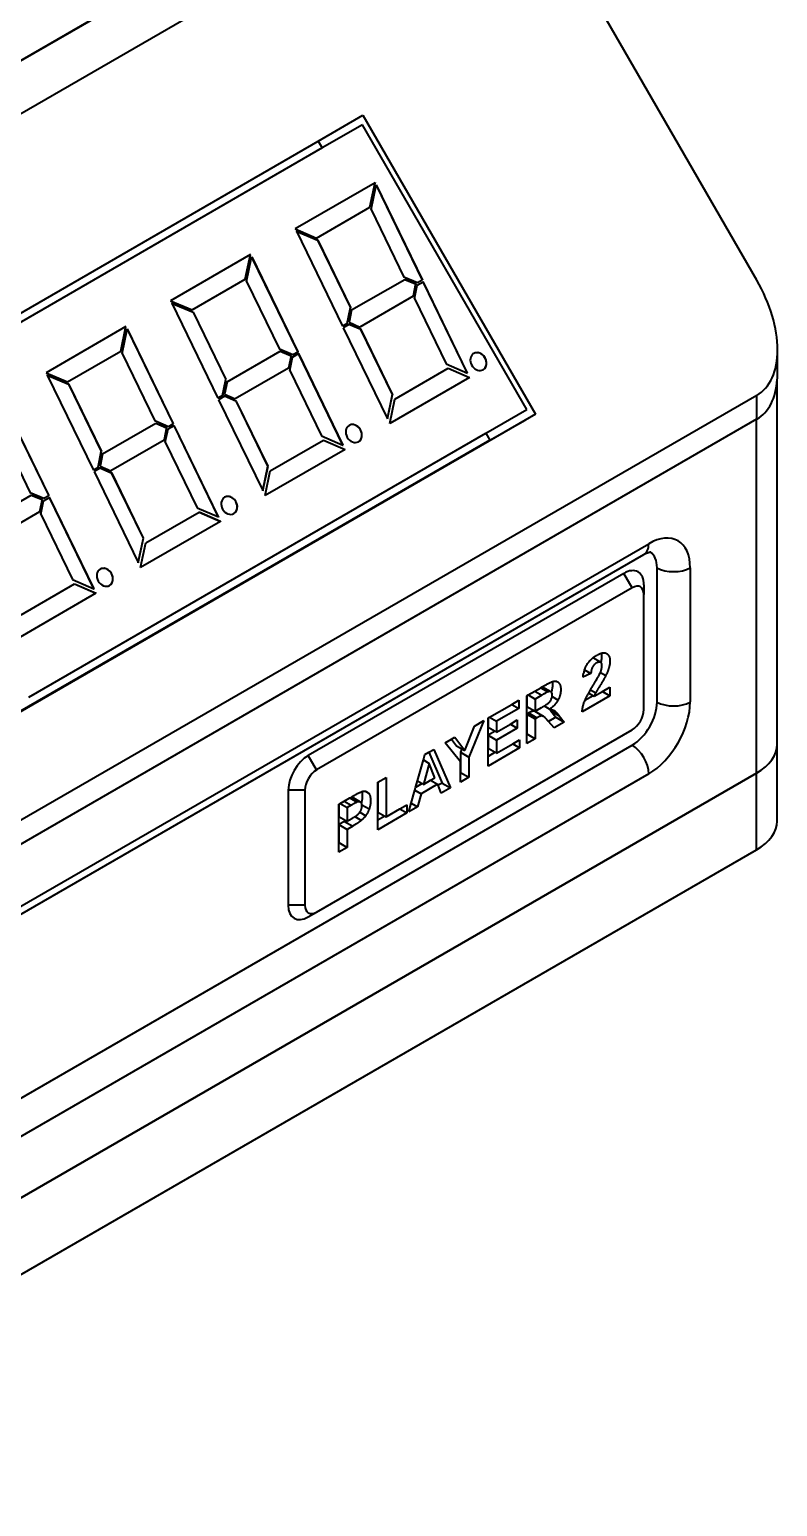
# Model space of a CAD drawing. Header units: millimetres. Extents: x 15 to 415, y 5 to 292.
# Drawn here: x 186 to 249.7, y 103.1 to 228.9 of the extents above; entities that cross this region are included whole.
import ezdxf

# ---------------------------------------------------------------- set-up
doc = ezdxf.new("R2010")
doc.units = ezdxf.units.MM
doc.layers.add('Geometries', color=7, linetype='Continuous')

msp = doc.modelspace()

# ---------------------------------------------------------------- linework, layer by layer
at = {"layer": 'Geometries', "linetype": 'Continuous', "lineweight": 40}
for p, q in [((223.39, 248.33), (94.69, 174.03)), ((223.43, 248.31), (94.73, 174.01)), ((226.09, 245.35), (97.4, 171.05)), ((247.9, 207.57), (226.09, 245.35)), ((210.55, 219.43), (214.34, 221.62)), ((214.34, 221.62), (229.04, 196.16)), ((214.31, 220.81), (210.89, 218.84)), ((228.31, 196.56), (214.31, 220.81)), ((128.49, 172.06), (210.55, 219.43)), ((210.55, 219.43), (210.89, 218.84)), ((210.89, 218.84), (171.89, 196.32)), ((215.38, 215.88), (208.58, 211.94)), ((214.94, 213.79), (215.38, 215.88)), ((214.95, 213.79), (215.39, 215.89)), ((215.05, 213.59), (215.48, 215.67)), ((215.39, 215.89), (215.38, 215.88)), ((215.48, 215.67), (215.48, 215.69)), ((215.48, 215.69), (219.42, 207.59)), ((215.48, 215.67), (219.41, 207.59)), ((210.41, 211.17), (214.94, 213.79)), ((214.94, 213.79), (214.95, 213.79)), ((215.05, 213.59), (217.84, 207.84)), ((208.58, 211.94), (210.41, 211.17)), ((208.67, 211.75), (210.5, 210.99)), ((208.67, 211.75), (208.68, 211.74)), ((208.68, 211.74), (212.6, 203.66)), ((208.68, 211.74), (210.49, 210.98)), ((210.5, 210.99), (210.49, 210.98)), ((210.49, 210.98), (213.28, 205.23)), ((210.5, 210.99), (213.29, 205.24)), ((204.77, 209.76), (197.97, 205.81)), ((204.33, 207.66), (204.77, 209.76)), ((204.34, 207.67), (204.78, 209.77)), ((204.44, 207.47), (204.87, 209.55)), ((204.78, 209.77), (204.77, 209.76)), ((204.87, 209.55), (204.88, 209.57)), ((204.87, 209.55), (208.8, 201.46)), ((204.88, 209.57), (208.81, 201.47)), ((199.8, 205.04), (204.33, 207.66)), ((204.33, 207.66), (204.34, 207.67)), ((213.39, 205.04), (217.92, 207.65)), ((218.99, 207.35), (217.84, 207.84)), ((217.92, 207.65), (217.93, 207.66)), ((217.92, 207.65), (218.84, 207.26)), ((217.93, 207.66), (218.85, 207.26)), ((219.41, 207.59), (218.99, 207.35)), ((219.42, 207.59), (219.41, 207.59)), ((204.44, 207.47), (207.24, 201.71)), ((218.84, 207.26), (218.62, 206.21)), ((218.85, 207.26), (218.63, 206.22)), ((218.73, 206.02), (218.96, 207.16)), ((218.85, 207.26), (218.84, 207.26)), ((218.96, 207.16), (219.47, 207.45)), ((219.47, 207.45), (219.48, 207.46)), ((223.26, 199.67), (219.47, 207.45)), ((223.27, 199.66), (219.48, 207.46)), ((197.97, 205.81), (199.8, 205.04)), ((198.06, 205.63), (199.89, 204.86)), ((198.06, 205.63), (198.07, 205.62)), ((198.07, 205.62), (202, 197.54)), ((198.07, 205.62), (199.88, 204.86)), ((213, 203.89), (213.28, 205.23)), ((213.01, 203.9), (213.29, 205.24)), ((213.39, 205.04), (213.17, 203.99)), ((213.29, 205.24), (213.28, 205.23)), ((218.62, 206.21), (214.09, 203.59)), ((218.63, 206.22), (218.62, 206.21)), ((218.73, 206.02), (221.43, 200.45)), ((199.88, 204.86), (202.67, 199.11)), ((199.89, 204.86), (199.88, 204.86)), ((199.89, 204.86), (202.68, 199.11)), ((213, 203.89), (212.6, 203.66)), ((213.16, 203.81), (212.67, 203.52)), ((213.01, 203.9), (213, 203.89)), ((213.17, 203.82), (213.16, 203.81)), ((214.18, 203.37), (213.16, 203.81)), ((213.17, 203.99), (214.09, 203.59)), ((214.19, 203.38), (213.17, 203.82)), ((194.16, 203.64), (187.37, 199.69)), ((193.73, 201.54), (194.16, 203.64)), ((193.74, 201.54), (194.17, 203.64)), ((193.84, 201.34), (194.27, 203.42)), ((194.17, 203.64), (194.16, 203.64)), ((194.27, 203.42), (194.27, 203.44)), ((194.27, 203.44), (198.2, 195.35)), ((194.27, 203.42), (198.19, 195.34)), ((212.67, 203.52), (216.43, 195.78)), ((214.19, 203.38), (214.18, 203.37)), ((216.86, 197.85), (214.18, 203.37)), ((216.87, 197.86), (214.19, 203.38)), ((189.2, 198.92), (193.73, 201.54)), ((193.73, 201.54), (193.74, 201.54)), ((193.84, 201.34), (196.63, 195.59)), ((202.78, 198.91), (207.31, 201.53)), ((208.38, 201.22), (207.24, 201.71)), ((207.31, 201.53), (207.32, 201.53)), ((207.31, 201.53), (208.23, 201.13)), ((207.32, 201.53), (208.24, 201.14)), ((208.36, 201.03), (208.87, 201.33)), ((208.8, 201.46), (208.38, 201.22)), ((208.81, 201.47), (208.8, 201.46)), ((212.65, 193.54), (208.87, 201.33)), ((208.87, 201.33), (208.88, 201.33)), ((212.67, 193.54), (208.88, 201.33)), ((249.66, 199.63), (249.66, 201.66)), ((208.02, 200.09), (203.48, 197.47)), ((208.23, 201.13), (208.02, 200.09)), ((208.03, 200.09), (208.02, 200.09)), ((208.24, 201.14), (208.03, 200.09)), ((208.12, 199.89), (208.36, 201.03)), ((208.24, 201.14), (208.23, 201.13)), ((217.07, 197.46), (221.6, 200.08)), ((221.43, 200.45), (223.26, 199.67)), ((221.6, 200.08), (221.61, 200.08)), ((221.6, 200.08), (223.43, 199.29)), ((221.61, 200.08), (223.44, 199.3)), ((187.37, 199.69), (189.2, 198.92)), ((187.46, 199.51), (189.28, 198.74)), ((187.46, 199.51), (187.46, 199.49)), ((187.46, 199.49), (191.39, 191.41)), ((187.46, 199.49), (189.27, 198.73)), ((189.28, 198.74), (189.27, 198.73)), ((189.28, 198.74), (192.08, 192.99)), ((202.4, 197.77), (202.67, 199.11)), ((202.41, 197.77), (202.68, 199.11)), ((202.78, 198.91), (202.56, 197.86)), ((202.68, 199.11), (202.67, 199.11)), ((208.12, 199.89), (210.83, 194.33)), ((223.43, 199.29), (216.63, 195.36)), ((223.26, 199.67), (223.27, 199.66)), ((223.44, 199.3), (223.43, 199.29)), ((249.64, 168.05), (249.64, 199.12)), ((247.9, 197.77), (127.69, 128.37)), ((189.27, 198.73), (192.07, 192.98)), ((202.4, 197.77), (202, 197.54)), ((202.56, 197.69), (202.06, 197.4)), ((202.41, 197.77), (202.4, 197.77)), ((202.56, 197.86), (203.48, 197.47)), ((202.57, 197.69), (202.56, 197.69)), ((203.58, 197.25), (202.56, 197.69)), ((203.59, 197.25), (202.57, 197.69)), ((216.43, 195.78), (216.86, 197.85)), ((216.44, 195.77), (216.87, 197.86)), ((216.87, 197.86), (216.86, 197.85)), ((247.9, 195.73), (247.9, 197.77)), ((183.66, 197.32), (187.6, 189.22)), ((183.66, 197.3), (187.59, 189.22)), ((202.06, 197.4), (205.82, 189.66)), ((203.59, 197.25), (203.58, 197.25)), ((206.26, 191.73), (203.58, 197.25)), ((206.27, 191.74), (203.59, 197.25)), ((216.63, 195.36), (217.07, 197.46)), ((224.82, 194.55), (228.31, 196.56)), ((247.88, 195.73), (127.69, 126.33)), ((228.18, 195.66), (143.19, 146.6)), ((183.23, 195.22), (186.02, 189.46)), ((192.17, 192.79), (196.7, 195.4)), ((197.78, 195.1), (196.63, 195.59)), ((196.7, 195.4), (196.71, 195.41)), ((196.7, 195.4), (197.62, 195.01)), ((196.71, 195.41), (197.63, 195.02)), ((197.62, 195.01), (197.41, 193.96)), ((197.63, 195.02), (197.42, 193.97)), ((197.63, 195.02), (197.62, 195.01)), ((197.75, 194.91), (198.26, 195.21)), ((198.19, 195.34), (197.78, 195.1)), ((198.2, 195.35), (198.19, 195.34)), ((198.26, 195.21), (198.27, 195.21)), ((202.04, 187.42), (198.26, 195.21)), ((202.06, 187.41), (198.27, 195.21)), ((216.43, 195.78), (216.44, 195.77)), ((225.16, 193.96), (228.18, 195.66)), ((229.04, 196.16), (228.18, 195.66)), ((247.9, 195.73), (247.88, 195.73)), ((247.88, 165.6), (247.88, 195.73)), ((225.16, 193.96), (143.18, 146.62)), ((185.89, 172.07), (224.82, 194.55)), ((197.41, 193.96), (192.88, 191.35)), ((197.42, 193.97), (197.41, 193.96)), ((197.52, 193.77), (197.75, 194.91)), ((197.52, 193.77), (200.22, 188.2)), ((206.46, 191.34), (210.99, 193.96)), ((210.83, 194.33), (212.65, 193.54)), ((210.99, 193.96), (211, 193.96)), ((210.99, 193.96), (212.83, 193.17)), ((211, 193.96), (212.84, 193.17)), ((224.82, 194.55), (225.16, 193.96)), ((191.79, 191.64), (192.07, 192.98)), ((191.8, 191.65), (192.08, 192.99)), ((192.17, 192.79), (191.96, 191.74)), ((192.08, 192.99), (192.07, 192.98)), ((212.83, 193.17), (206.02, 189.24)), ((212.65, 193.54), (212.67, 193.54)), ((212.84, 193.17), (212.83, 193.17)), ((191.79, 191.64), (191.39, 191.41)), ((191.95, 191.56), (191.46, 191.28)), ((191.46, 191.28), (195.22, 183.53)), ((191.8, 191.65), (191.79, 191.64)), ((191.96, 191.57), (191.95, 191.56)), ((192.97, 191.12), (191.95, 191.56)), ((191.96, 191.74), (192.88, 191.35)), ((192.98, 191.13), (191.96, 191.57)), ((205.82, 189.66), (206.26, 191.73)), ((205.83, 189.64), (206.27, 191.74)), ((206.02, 189.24), (206.46, 191.34)), ((206.27, 191.74), (206.26, 191.73)), ((192.98, 191.13), (192.97, 191.12)), ((195.65, 185.61), (192.97, 191.12)), ((195.66, 185.61), (192.98, 191.13)), ((181.57, 186.67), (186.1, 189.28)), ((187.17, 188.98), (186.02, 189.46)), ((186.1, 189.28), (186.11, 189.29)), ((186.1, 189.28), (187.02, 188.89)), ((186.11, 189.29), (187.03, 188.89)), ((187.02, 188.89), (186.8, 187.84)), ((187.03, 188.89), (186.81, 187.85)), ((186.91, 187.65), (187.14, 188.79)), ((187.03, 188.89), (187.02, 188.89)), ((187.14, 188.79), (187.65, 189.08)), ((187.59, 189.22), (187.17, 188.98)), ((187.6, 189.22), (187.59, 189.22)), ((187.65, 189.08), (187.66, 189.09)), ((191.44, 181.29), (187.65, 189.08)), ((191.45, 181.29), (187.66, 189.09)), ((205.82, 189.66), (205.83, 189.64)), ((186.8, 187.84), (182.27, 185.22)), ((186.81, 187.85), (186.8, 187.84)), ((186.91, 187.65), (189.61, 182.08)), ((195.85, 185.21), (200.39, 187.83)), ((200.22, 188.2), (202.04, 187.42)), ((200.39, 187.83), (200.4, 187.84)), ((200.39, 187.83), (202.22, 187.04)), ((200.4, 187.84), (202.23, 187.05)), ((202.04, 187.42), (202.06, 187.41)), ((202.22, 187.04), (195.42, 183.11)), ((202.23, 187.05), (202.22, 187.04)), ((136.87, 126.34), (238.69, 185.13)), ((195.22, 183.52), (195.66, 185.61)), ((195.22, 183.53), (195.65, 185.61)), ((195.42, 183.11), (195.85, 185.21)), ((195.66, 185.61), (195.65, 185.61)), ((136.45, 125.43), (238.28, 184.21)), ((195.22, 183.53), (195.22, 183.52)), ((236.57, 182.61), (209.7, 167.1)), ((237.28, 181.39), (236.57, 182.61)), ((239.4, 171.66), (239.4, 183.09)), ((242.23, 183.09), (242.23, 171.66)), ((185.25, 179.09), (189.78, 181.71)), ((189.61, 182.08), (191.44, 181.29)), ((189.78, 181.71), (191.61, 180.92)), ((189.78, 181.71), (189.79, 181.71)), ((189.79, 181.71), (191.62, 180.92)), ((191.44, 181.29), (191.45, 181.29)), ((237.28, 181.39), (210.41, 165.87)), ((238.28, 181.63), (238.28, 180.81)), ((191.61, 180.92), (184.81, 176.99)), ((191.62, 180.92), (191.61, 180.92)), ((238.28, 171.01), (238.28, 180.81)), ((234.59, 175.04), (233.94, 175.41)), ((233.77, 174.07), (233.09, 173.76)), ((233.22, 174.39), (233.77, 174.07)), ((234.57, 174.15), (234.58, 174.17)), ((234.58, 174.17), (235.03, 173.9)), ((228.43, 172.26), (228.99, 172.58)), ((228.99, 172.58), (229.49, 172.87)), ((228.99, 172.58), (229.58, 172.23)), ((229.49, 172.87), (229.62, 172.95)), ((229.49, 172.87), (230.1, 172.52)), ((229.62, 172.95), (229.81, 173.06)), ((230.36, 172.53), (229.65, 172.93)), ((233.58, 172.41), (233.96, 172.19)), ((233.74, 172.7), (234.18, 172.44)), ((234.04, 172.14), (234.76, 172.56)), ((234.76, 172.56), (235.39, 172.92)), ((234.76, 172.56), (235.39, 172.19)), ((235.39, 172.92), (235.39, 172.19)), ((225.13, 170.35), (227.04, 171.45)), ((227.64, 171.11), (225.73, 170.01)), ((227.04, 171.45), (227.64, 171.8)), ((227.04, 171.45), (227.64, 171.11)), ((227.64, 171.8), (227.64, 171.11)), ((228.31, 172.19), (228.32, 172.19)), ((228.31, 168.92), (228.31, 172.19)), ((228.32, 172.19), (228.43, 172.26)), ((228.32, 172.19), (228.32, 171.28)), ((228.32, 171.28), (229.03, 170.88)), ((228.43, 172.26), (229.03, 171.91)), ((229.58, 172.23), (229.03, 171.91)), ((229.03, 171.91), (229.03, 170.88)), ((229.03, 170.88), (229.55, 171.18)), ((229.79, 171.32), (230.21, 171.08)), ((230.21, 171.08), (230.27, 171.04)), ((230.46, 172.11), (230.97, 171.82)), ((235.39, 172.19), (233.01, 170.82)), ((233.96, 172.19), (233.26, 171.78)), ((233.96, 172.19), (234.04, 172.14)), ((224.66, 170.08), (223.36, 166.96)), ((223.84, 169.61), (224.66, 170.08)), ((225.02, 170.29), (225.13, 170.35)), ((225.02, 170.29), (225.02, 170.29)), ((225.02, 167.02), (225.02, 170.29)), ((225.02, 170.29), (225.02, 169.51)), ((225.13, 170.35), (225.73, 170.01)), ((225.73, 170.01), (225.73, 169.1)), ((226.91, 169.78), (227.5, 170.13)), ((227.5, 170.13), (227.5, 169.44)), ((228.46, 170.72), (228.32, 170.63)), ((228.32, 170.63), (228.32, 168.93)), ((228.32, 170.63), (229.03, 170.22)), ((228.46, 170.72), (229.17, 170.31)), ((229.73, 170.43), (229.02, 170.84)), ((229.17, 170.31), (229.03, 170.22)), ((229.03, 170.22), (229.03, 168.52)), ((229.74, 170.42), (229.73, 170.43)), ((230.16, 169.99), (230.12, 170.04)), ((230.78, 170.35), (230.16, 169.99)), ((230.64, 169.45), (230.16, 169.99)), ((230.35, 170.9), (231.06, 170.49)), ((230.35, 170.9), (230.78, 170.35)), ((230.59, 170.95), (230.65, 170.92)), ((231.49, 169.94), (230.64, 169.45)), ((230.78, 170.35), (231.49, 169.94)), ((231.06, 170.49), (231.49, 169.94)), ((210.41, 153.77), (237.28, 169.28)), ((221.9, 168.49), (222.19, 168.66)), ((222.19, 168.66), (223.02, 167.52)), ((223.02, 167.52), (223.84, 169.61)), ((225.02, 169.51), (225.62, 169.17)), ((225.62, 169.17), (225.02, 168.82)), ((225.02, 168.82), (225.02, 167.71)), ((225.02, 168.82), (225.73, 168.41)), ((225.62, 169.17), (225.73, 169.1)), ((225.73, 169.1), (226.91, 169.78)), ((227.5, 169.44), (225.73, 168.41)), ((226.91, 169.78), (227.5, 169.44)), ((228.32, 168.93), (228.31, 168.92)), ((228.31, 168.11), (228.31, 168.92)), ((228.32, 168.93), (229.03, 168.52)), ((135.45, 109.2), (237.28, 167.98)), ((219.63, 167.17), (219.96, 167.37)), ((219.96, 167.37), (220.38, 167.61)), ((219.96, 167.37), (221.09, 164.75)), ((220.38, 167.61), (221.8, 164.34)), ((221.35, 168.17), (221.9, 168.49)), ((222.65, 166.56), (221.35, 168.17)), ((221.9, 168.49), (222.32, 167.93)), ((222.32, 167.93), (222.78, 167.66)), ((222.78, 167.66), (222.65, 167.37)), ((222.65, 167.37), (222.65, 165.66)), ((222.65, 167.37), (223.36, 166.96)), ((222.78, 167.66), (223.02, 167.52)), ((227.7, 167.76), (225.02, 166.2)), ((225.02, 167.71), (225.62, 167.37)), ((225.62, 167.37), (225.02, 167.02)), ((225.62, 167.37), (225.73, 167.3)), ((225.73, 168.41), (225.73, 167.3)), ((225.73, 167.3), (227.11, 168.1)), ((227.11, 168.1), (227.7, 168.44)), ((227.11, 168.1), (227.7, 167.76)), ((227.7, 168.44), (227.7, 167.76)), ((229.03, 168.52), (228.31, 168.11)), ((249.64, 161.52), (249.64, 168.05)), ((210.41, 165.87), (209.7, 167.1)), ((219, 164.94), (219.5, 166.72)), ((219.5, 166.72), (219.63, 167.17)), ((219.5, 166.72), (219.99, 166.43)), ((219.99, 166.43), (219.52, 164.64)), ((220.48, 165.2), (219.99, 166.43)), ((222.65, 165.65), (222.65, 166.56)), ((223.36, 166.96), (223.36, 165.25)), ((225.02, 166.2), (225.02, 167.02)), ((247.88, 165.6), (127.68, 96.2)), ((128.43, 96.64), (247.88, 165.6)), ((238.69, 165.53), (136.87, 106.75)), ((215.61, 164.82), (215.62, 164.83)), ((215.61, 161.59), (215.61, 164.82)), ((215.62, 164.83), (216.32, 165.23)), ((215.62, 164.83), (215.62, 162.28)), ((216.32, 165.23), (216.32, 161.87)), ((218.84, 164.38), (219, 164.94)), ((219, 164.94), (219.41, 164.71)), ((219.52, 164.64), (220.11, 164.99)), ((220.11, 164.99), (220.48, 165.2)), ((220.11, 164.99), (220.71, 164.65)), ((222.65, 165.66), (222.65, 165.65)), ((222.65, 165.66), (223.36, 165.25)), ((222.65, 164.84), (222.65, 165.65)), ((223.36, 165.25), (222.65, 164.84)), ((247.88, 159.07), (247.88, 165.6)), ((207.99, 164.14), (207.99, 154.34)), ((209.41, 164.14), (207.99, 164.14)), ((209.41, 164.14), (209.41, 154.34)), ((213.25, 163.49), (213.37, 163.56)), ((213.37, 163.56), (213.44, 163.6)), ((214.14, 163.13), (213.43, 163.54)), ((214.61, 164.04), (214.8, 163.93)), ((218.46, 163.05), (218.77, 164.14)), ((218.77, 164.14), (218.84, 164.38)), ((218.77, 164.14), (219.3, 163.83)), ((219.41, 164.71), (218.84, 164.38)), ((219.3, 163.83), (219.01, 162.73)), ((220.71, 164.65), (219.3, 163.83)), ((219.41, 164.71), (219.52, 164.64)), ((220.75, 164.56), (220.71, 164.65)), ((221.09, 164.75), (220.75, 164.56)), ((221.02, 163.9), (220.75, 164.56)), ((221.8, 164.34), (221.02, 163.9)), ((221.09, 164.75), (221.8, 164.34)), ((212.3, 162.95), (212.41, 163.01)), ((212.3, 162.94), (212.3, 162.95)), ((212.3, 162.95), (212.3, 161.91)), ((212.3, 159.68), (212.3, 162.94)), ((212.41, 163.01), (212.76, 163.21)), ((212.41, 163.01), (213.01, 162.66)), ((212.76, 163.21), (213.25, 163.49)), ((212.76, 163.21), (213.35, 162.86)), ((213.35, 162.86), (213.01, 162.66)), ((213.01, 162.66), (213.01, 161.51)), ((213.25, 163.49), (213.87, 163.13)), ((214.08, 162.26), (214.59, 161.97)), ((214.26, 162.91), (214.89, 162.55)), ((215.62, 162.28), (216.21, 161.94)), ((216.32, 161.87), (217.5, 162.55)), ((217.5, 162.55), (218.1, 162.9)), ((217.5, 162.55), (218.1, 162.21)), ((218.1, 162.9), (218.1, 162.21)), ((218.25, 162.3), (218.46, 163.05)), ((219.01, 162.73), (218.25, 162.3)), ((218.46, 163.05), (219.01, 162.73)), ((212.3, 161.91), (212.9, 161.57)), ((212.77, 161.49), (212.3, 161.22)), ((212.3, 161.22), (212.3, 159.68)), ((212.3, 161.22), (213.01, 160.81)), ((212.77, 161.49), (213.48, 161.08)), ((212.9, 161.57), (213.01, 161.51)), ((213.01, 161.51), (213.4, 161.73)), ((213.48, 161.08), (213.01, 160.81)), ((213.66, 161.89), (214.22, 161.57)), ((218.1, 162.21), (215.61, 160.77)), ((216.21, 161.94), (215.61, 161.59)), ((215.61, 160.77), (215.61, 161.59)), ((216.21, 161.94), (216.32, 161.87)), ((213.01, 160.81), (213.01, 159.27)), ((127.68, 89.67), (247.88, 159.07)), ((212.3, 158.86), (212.3, 159.68)), ((212.3, 159.68), (212.3, 159.68)), ((212.3, 159.68), (213.01, 159.27)), ((213.01, 159.27), (212.3, 158.86)), ((209.41, 154.34), (207.99, 154.34)), ((209.7, 153.36), (210.41, 153.77))]:
    msp.add_line(p, q, dxfattribs=at)
at = {"layer": 'Geometries', "linetype": 'Continuous', "lineweight": 40, "flags": 128}
for points in [[(238.28, 184.21), (238.29, 184.22), (238.3, 184.23), (238.32, 184.24), (238.34, 184.25), (238.35, 184.26), (238.37, 184.27), (238.38, 184.27), (238.4, 184.28), (238.42, 184.29), (238.43, 184.3), (238.45, 184.3), (238.46, 184.31), (238.48, 184.32), (238.49, 184.32), (238.5, 184.33), (238.52, 184.34), (238.53, 184.34), (238.55, 184.35), (238.56, 184.35), (238.57, 184.36), (238.58, 184.36), (238.6, 184.37), (238.61, 184.37), (238.62, 184.38), (238.63, 184.38), (238.65, 184.38), (238.66, 184.39), (238.67, 184.39), (238.68, 184.4), (238.69, 184.4), (238.7, 184.4), (238.71, 184.4), (238.72, 184.41), (238.73, 184.41), (238.74, 184.41), (238.75, 184.41), (238.75, 184.42), (238.76, 184.42), (238.77, 184.42), (238.78, 184.42), (238.79, 184.42), (238.79, 184.42), (238.8, 184.42), (238.81, 184.42), (238.81, 184.43), (238.82, 184.43), (238.82, 184.43), (238.83, 184.43), (238.83, 184.43)], [(238.83, 184.43), (238.83, 184.43), (238.84, 184.43), (238.84, 184.43), (238.85, 184.43), (238.85, 184.43), (238.85, 184.43), (238.86, 184.43), (238.86, 184.43), (238.86, 184.43), (238.86, 184.43), (238.86, 184.43), (238.87, 184.43), (238.87, 184.43), (238.87, 184.43), (238.87, 184.43)], [(233.22, 174.39), (233.23, 174.42), (233.24, 174.45), (233.25, 174.49), (233.27, 174.52), (233.28, 174.56), (233.3, 174.59), (233.31, 174.62), (233.32, 174.65), (233.34, 174.68), (233.36, 174.72), (233.38, 174.75), (233.4, 174.79), (233.42, 174.82), (233.44, 174.85), (233.46, 174.89), (233.48, 174.92), (233.51, 174.95), (233.53, 174.99), (233.56, 175.02), (233.58, 175.06), (233.61, 175.09), (233.64, 175.12), (233.66, 175.15), (233.69, 175.18), (233.72, 175.21), (233.75, 175.24), (233.78, 175.27), (233.81, 175.3), (233.84, 175.33), (233.87, 175.36), (233.9, 175.38), (233.93, 175.41), (233.94, 175.41)], [(234.59, 175.04), (234.58, 175.04), (234.56, 175.05), (234.55, 175.06), (234.53, 175.06), (234.51, 175.06), (234.5, 175.06), (234.48, 175.06), (234.46, 175.06), (234.45, 175.06), (234.43, 175.06), (234.41, 175.05), (234.39, 175.05), (234.37, 175.04), (234.35, 175.03), (234.33, 175.03), (234.31, 175.02), (234.28, 175), (234.26, 174.99), (234.24, 174.98), (234.22, 174.97), (234.2, 174.95), (234.18, 174.94), (234.16, 174.93), (234.14, 174.91), (234.12, 174.9), (234.1, 174.88), (234.08, 174.86), (234.07, 174.85), (234.05, 174.83), (234.03, 174.81), (234.01, 174.79), (233.99, 174.76), (233.98, 174.74), (233.96, 174.72), (233.95, 174.7), (233.94, 174.68), (233.92, 174.66), (233.91, 174.64), (233.9, 174.62), (233.89, 174.6), (233.88, 174.57), (233.87, 174.55), (233.86, 174.52), (233.85, 174.5), (233.84, 174.47), (233.83, 174.44), (233.82, 174.41), (233.81, 174.39), (233.81, 174.36), (233.8, 174.33), (233.79, 174.29), (233.79, 174.26), (233.78, 174.23), (233.78, 174.2), (233.78, 174.17), (233.77, 174.14), (233.77, 174.1), (233.77, 174.07)], [(233.94, 175.41), (233.97, 175.44), (234, 175.47), (234.04, 175.49), (234.07, 175.52), (234.11, 175.54), (234.14, 175.57), (234.18, 175.59), (234.21, 175.61), (234.25, 175.63), (234.29, 175.65), (234.32, 175.67), (234.36, 175.69), (234.39, 175.71), (234.43, 175.73), (234.46, 175.74), (234.49, 175.76), (234.52, 175.77)], [(234.52, 175.77), (234.52, 175.77), (234.55, 175.78), (234.59, 175.79), (234.62, 175.8), (234.65, 175.81), (234.66, 175.81)], [(234.58, 174.17), (234.58, 174.19), (234.6, 174.22), (234.61, 174.26), (234.63, 174.3), (234.64, 174.33), (234.65, 174.37), (234.66, 174.41), (234.67, 174.44), (234.68, 174.47), (234.68, 174.5), (234.69, 174.53), (234.7, 174.56), (234.7, 174.59), (234.7, 174.61), (234.71, 174.64), (234.71, 174.67), (234.71, 174.7), (234.71, 174.72), (234.71, 174.75), (234.71, 174.78), (234.7, 174.8), (234.7, 174.83), (234.7, 174.85), (234.69, 174.88), (234.69, 174.9), (234.68, 174.92), (234.67, 174.94), (234.66, 174.95), (234.66, 174.97), (234.65, 174.98), (234.64, 175), (234.63, 175.01), (234.62, 175.02), (234.61, 175.03)], [(234.61, 175.03), (234.6, 175.03), (234.59, 175.04), (234.59, 175.04)], [(234.66, 175.81), (234.66, 175.79), (234.67, 175.76), (234.67, 175.73), (234.67, 175.7), (234.68, 175.66), (234.68, 175.63), (234.68, 175.6), (234.68, 175.56), (234.68, 175.52), (234.68, 175.48), (234.68, 175.45), (234.67, 175.41), (234.67, 175.37), (234.67, 175.33), (234.66, 175.29), (234.65, 175.24), (234.65, 175.2), (234.64, 175.16), (234.63, 175.11), (234.62, 175.07), (234.61, 175.03), (234.61, 175.03)], [(234.66, 175.81), (234.69, 175.82), (234.72, 175.83), (234.75, 175.83), (234.77, 175.84), (234.8, 175.84), (234.83, 175.84), (234.86, 175.84), (234.88, 175.84), (234.91, 175.84), (234.93, 175.84), (234.96, 175.84), (234.98, 175.83), (235, 175.83), (235.03, 175.82), (235.05, 175.81), (235.07, 175.8), (235.09, 175.79)], [(235.11, 175.78), (235.13, 175.77), (235.15, 175.76), (235.17, 175.74), (235.18, 175.73), (235.2, 175.71), (235.22, 175.69), (235.24, 175.67), (235.26, 175.65), (235.27, 175.63), (235.28, 175.61), (235.3, 175.59), (235.31, 175.57), (235.32, 175.54), (235.33, 175.52), (235.34, 175.49), (235.35, 175.47), (235.36, 175.44), (235.36, 175.41), (235.37, 175.38), (235.37, 175.35), (235.38, 175.32), (235.38, 175.29), (235.38, 175.26), (235.39, 175.22), (235.39, 175.19), (235.39, 175.15), (235.39, 175.11), (235.39, 175.08), (235.38, 175.04), (235.38, 175), (235.38, 174.96), (235.37, 174.92), (235.37, 174.88), (235.36, 174.83), (235.35, 174.79), (235.34, 174.75), (235.33, 174.7), (235.32, 174.66), (235.31, 174.62), (235.3, 174.58), (235.29, 174.54), (235.28, 174.5), (235.26, 174.46), (235.25, 174.41), (235.23, 174.37), (235.22, 174.32), (235.2, 174.28), (235.18, 174.23), (235.16, 174.18), (235.14, 174.14), (235.12, 174.09), (235.1, 174.05), (235.08, 174), (235.05, 173.95), (235.03, 173.9)], [(235.09, 175.79), (235.11, 175.78), (235.11, 175.78)], [(233.09, 173.76), (233.1, 173.8), (233.1, 173.85), (233.11, 173.9), (233.11, 173.94), (233.12, 173.99), (233.13, 174.03), (233.14, 174.08), (233.14, 174.11)], [(235.03, 173.9), (235.02, 173.88), (235.01, 173.86), (235, 173.83), (234.98, 173.81), (234.97, 173.78), (234.95, 173.75), (234.94, 173.72), (234.92, 173.69), (234.9, 173.66), (234.88, 173.63), (234.86, 173.59), (234.84, 173.55), (234.82, 173.52), (234.8, 173.48), (234.78, 173.44), (234.75, 173.4), (234.73, 173.36), (234.7, 173.31), (234.68, 173.27), (234.65, 173.22), (234.63, 173.19), (234.6, 173.15), (234.58, 173.11), (234.56, 173.08), (234.54, 173.04), (234.51, 173), (234.49, 172.97), (234.47, 172.93), (234.45, 172.9), (234.43, 172.86), (234.41, 172.83), (234.39, 172.8), (234.37, 172.77), (234.35, 172.74), (234.34, 172.71), (234.32, 172.69), (234.31, 172.66), (234.3, 172.64), (234.28, 172.62), (234.27, 172.6), (234.26, 172.58), (234.25, 172.56), (234.24, 172.54), (234.23, 172.52), (234.22, 172.5), (234.21, 172.49), (234.2, 172.47), (234.19, 172.45), (234.18, 172.44)], [(234.21, 173.5), (234.23, 173.54), (234.26, 173.58), (234.28, 173.62), (234.31, 173.66), (234.33, 173.7), (234.35, 173.73), (234.37, 173.77), (234.39, 173.81), (234.41, 173.84), (234.43, 173.87), (234.44, 173.9), (234.46, 173.93), (234.47, 173.96), (234.49, 173.99), (234.5, 174.01), (234.51, 174.04), (234.53, 174.06), (234.54, 174.08), (234.54, 174.1), (234.55, 174.11), (234.56, 174.13), (234.57, 174.15)], [(230.1, 172.52), (230.1, 172.52), (230.09, 172.51), (230.08, 172.51), (230.07, 172.51), (230.06, 172.5), (230.05, 172.49), (230.04, 172.49), (230.03, 172.48), (230.02, 172.48), (230, 172.47), (229.99, 172.46), (229.97, 172.45), (229.95, 172.44), (229.94, 172.43), (229.92, 172.42), (229.9, 172.41), (229.88, 172.4), (229.86, 172.39), (229.83, 172.38), (229.81, 172.36), (229.79, 172.35), (229.76, 172.34), (229.74, 172.32), (229.71, 172.31), (229.68, 172.29), (229.65, 172.27), (229.62, 172.25), (229.58, 172.23)], [(229.65, 172.93), (229.64, 172.94), (229.63, 172.94), (229.62, 172.95)], [(229.81, 173.06), (229.86, 173.08), (229.9, 173.1), (229.94, 173.13), (229.98, 173.15), (230.02, 173.17), (230.05, 173.19), (230.09, 173.21), (230.12, 173.23), (230.16, 173.24), (230.19, 173.26), (230.23, 173.28), (230.26, 173.29), (230.29, 173.31), (230.32, 173.32), (230.35, 173.33), (230.38, 173.34), (230.41, 173.36), (230.44, 173.37), (230.46, 173.38), (230.47, 173.38)], [(230.34, 172.54), (230.33, 172.54), (230.32, 172.54), (230.31, 172.55), (230.29, 172.55), (230.27, 172.55), (230.26, 172.55), (230.24, 172.55), (230.22, 172.55), (230.21, 172.55), (230.19, 172.54), (230.17, 172.54), (230.15, 172.53), (230.13, 172.53), (230.1, 172.52)], [(230.36, 172.53), (230.35, 172.53), (230.34, 172.54)], [(230.37, 172.51), (230.36, 172.52), (230.36, 172.53)], [(230.39, 172.5), (230.38, 172.51), (230.37, 172.51)], [(230.47, 173.38), (230.48, 173.37), (230.48, 173.34), (230.49, 173.3), (230.49, 173.27), (230.49, 173.24), (230.49, 173.2), (230.5, 173.16), (230.5, 173.13), (230.5, 173.09), (230.5, 173.05), (230.49, 173.01), (230.49, 172.98), (230.49, 172.94), (230.48, 172.9), (230.48, 172.86), (230.47, 172.82), (230.46, 172.78), (230.45, 172.74), (230.45, 172.7), (230.44, 172.66), (230.43, 172.63), (230.42, 172.59), (230.4, 172.55), (230.39, 172.52), (230.39, 172.5)], [(230.46, 172.11), (230.46, 172.12), (230.46, 172.14), (230.47, 172.16), (230.47, 172.19), (230.47, 172.21), (230.47, 172.23), (230.47, 172.26), (230.47, 172.28), (230.47, 172.3), (230.46, 172.33), (230.46, 172.35), (230.46, 172.37), (230.45, 172.39), (230.44, 172.41), (230.44, 172.43), (230.43, 172.44), (230.42, 172.46), (230.41, 172.47), (230.4, 172.48), (230.39, 172.5), (230.39, 172.5)], [(230.47, 173.38), (230.49, 173.38), (230.51, 173.39), (230.54, 173.4), (230.56, 173.41), (230.58, 173.41), (230.61, 173.42), (230.63, 173.42), (230.65, 173.42), (230.67, 173.43), (230.7, 173.43), (230.73, 173.43), (230.75, 173.43), (230.78, 173.43), (230.8, 173.42), (230.83, 173.42), (230.85, 173.41), (230.87, 173.4), (230.89, 173.39), (230.91, 173.38), (230.93, 173.38)], [(230.93, 173.38), (230.93, 173.37), (230.95, 173.36), (230.97, 173.34), (230.99, 173.33), (231.01, 173.31), (231.03, 173.3), (231.04, 173.28), (231.06, 173.26), (231.07, 173.24), (231.09, 173.21), (231.1, 173.19), (231.12, 173.16), (231.13, 173.14), (231.14, 173.11), (231.15, 173.08), (231.16, 173.05), (231.17, 173.02), (231.18, 172.99), (231.18, 172.96), (231.19, 172.93), (231.19, 172.9), (231.2, 172.86), (231.2, 172.83), (231.2, 172.79), (231.2, 172.76), (231.2, 172.72), (231.2, 172.68), (231.2, 172.64), (231.2, 172.61), (231.2, 172.57), (231.19, 172.53), (231.19, 172.49), (231.18, 172.45), (231.18, 172.41), (231.17, 172.37), (231.16, 172.33), (231.15, 172.29), (231.14, 172.26), (231.13, 172.22), (231.12, 172.18), (231.11, 172.15), (231.1, 172.11), (231.08, 172.07), (231.07, 172.04), (231.06, 172), (231.04, 171.96), (231.02, 171.93), (231.01, 171.89), (230.99, 171.86), (230.97, 171.82)], [(233.26, 171.78), (233.27, 171.81), (233.29, 171.84), (233.31, 171.88), (233.32, 171.92), (233.34, 171.96), (233.36, 172), (233.38, 172.04), (233.4, 172.08), (233.42, 172.13), (233.45, 172.17), (233.47, 172.22), (233.5, 172.27), (233.52, 172.32), (233.55, 172.37), (233.58, 172.41)], [(233.58, 172.41), (233.58, 172.42), (233.61, 172.47), (233.64, 172.52), (233.67, 172.58), (233.7, 172.63), (233.73, 172.69), (233.74, 172.7)], [(233.74, 172.7), (233.77, 172.75), (233.8, 172.81), (233.83, 172.86), (233.87, 172.92), (233.9, 172.98), (233.93, 173.04), (233.97, 173.09), (234.01, 173.15)], [(234.01, 173.15), (234.04, 173.21), (234.07, 173.26), (234.1, 173.31), (234.13, 173.36), (234.16, 173.4), (234.18, 173.45), (234.21, 173.49), (234.21, 173.5)], [(234.18, 172.44), (234.16, 172.4), (234.14, 172.37), (234.13, 172.33), (234.11, 172.3), (234.1, 172.27), (234.08, 172.23), (234.07, 172.2), (234.05, 172.17), (234.04, 172.14)], [(229.55, 171.18), (229.59, 171.2), (229.62, 171.22), (229.65, 171.24), (229.68, 171.25), (229.71, 171.27), (229.74, 171.29), (229.77, 171.31), (229.79, 171.32)], [(229.79, 171.32), (229.79, 171.32), (229.82, 171.34), (229.84, 171.35), (229.87, 171.37), (229.89, 171.38), (229.92, 171.4), (229.94, 171.41), (229.96, 171.43), (229.99, 171.44), (230.01, 171.46), (230.03, 171.47), (230.05, 171.48), (230.06, 171.5), (230.08, 171.51), (230.1, 171.52), (230.11, 171.53), (230.13, 171.54), (230.14, 171.55), (230.16, 171.56), (230.17, 171.57), (230.18, 171.58), (230.19, 171.59), (230.19, 171.6), (230.2, 171.61), (230.21, 171.61), (230.22, 171.62), (230.23, 171.63), (230.25, 171.65), (230.26, 171.67), (230.28, 171.7), (230.3, 171.72), (230.32, 171.74), (230.33, 171.77), (230.35, 171.79), (230.36, 171.81), (230.37, 171.84), (230.38, 171.86), (230.4, 171.89)], [(230.21, 171.08), (230.22, 171.06), (230.24, 171.04), (230.26, 171.02), (230.28, 170.99), (230.29, 170.97), (230.31, 170.95), (230.33, 170.92), (230.35, 170.9)], [(230.97, 171.82), (230.95, 171.79), (230.93, 171.75), (230.91, 171.72), (230.89, 171.69), (230.87, 171.65), (230.85, 171.62), (230.82, 171.59), (230.8, 171.56), (230.77, 171.52), (230.75, 171.49), (230.72, 171.46), (230.69, 171.43), (230.66, 171.39), (230.64, 171.36), (230.61, 171.33), (230.57, 171.3), (230.54, 171.27), (230.51, 171.24), (230.48, 171.21), (230.44, 171.18), (230.41, 171.15), (230.38, 171.12), (230.34, 171.09), (230.31, 171.07), (230.27, 171.04)], [(233.01, 170.82), (233.02, 170.87), (233.02, 170.91), (233.03, 170.96), (233.04, 171), (233.04, 171.05), (233.05, 171.1), (233.06, 171.14), (233.07, 171.19), (233.08, 171.23), (233.09, 171.28), (233.1, 171.32), (233.12, 171.37), (233.13, 171.42), (233.15, 171.47), (233.17, 171.53), (233.18, 171.58), (233.2, 171.63), (233.22, 171.68), (233.24, 171.74)], [(233.24, 171.74), (233.26, 171.77), (233.26, 171.78)], [(229.02, 170.84), (229.02, 170.84), (229, 170.85), (228.98, 170.86), (228.96, 170.87), (228.94, 170.87), (228.93, 170.88), (228.91, 170.88), (228.89, 170.88), (228.88, 170.88), (228.86, 170.88), (228.84, 170.88), (228.83, 170.88), (228.82, 170.88), (228.81, 170.87), (228.79, 170.87), (228.78, 170.87), (228.76, 170.86), (228.75, 170.86), (228.73, 170.85), (228.71, 170.84), (228.69, 170.83), (228.67, 170.83), (228.65, 170.82), (228.63, 170.81), (228.61, 170.8), (228.59, 170.78), (228.57, 170.77), (228.54, 170.76), (228.52, 170.75), (228.49, 170.73), (228.46, 170.72)], [(229.72, 170.44), (229.71, 170.44), (229.69, 170.45), (229.67, 170.46), (229.65, 170.46), (229.63, 170.47), (229.61, 170.47), (229.6, 170.47), (229.58, 170.47), (229.57, 170.47), (229.55, 170.47), (229.54, 170.47), (229.53, 170.47), (229.51, 170.47), (229.5, 170.46), (229.49, 170.46), (229.47, 170.45), (229.45, 170.45), (229.44, 170.44), (229.42, 170.43), (229.4, 170.43), (229.38, 170.42), (229.36, 170.41), (229.34, 170.4), (229.32, 170.39), (229.3, 170.38), (229.27, 170.36), (229.25, 170.35), (229.22, 170.34), (229.2, 170.32), (229.17, 170.31)], [(229.73, 170.43), (229.73, 170.43), (229.72, 170.44)], [(230.12, 170.04), (230.1, 170.06), (230.08, 170.08), (230.06, 170.1), (230.05, 170.12), (230.03, 170.14), (230.01, 170.16), (230, 170.18), (229.98, 170.2), (229.97, 170.21), (229.95, 170.23), (229.94, 170.25), (229.92, 170.26), (229.91, 170.28), (229.89, 170.29), (229.88, 170.3), (229.87, 170.32), (229.86, 170.33), (229.84, 170.34), (229.83, 170.35), (229.82, 170.36), (229.81, 170.37), (229.8, 170.38), (229.79, 170.39), (229.78, 170.4), (229.77, 170.4), (229.76, 170.41), (229.75, 170.42), (229.74, 170.42)], [(230.27, 171.04), (230.31, 171.04), (230.34, 171.03), (230.38, 171.02), (230.41, 171.02), (230.44, 171.01), (230.47, 171), (230.5, 170.99), (230.53, 170.98), (230.56, 170.97), (230.58, 170.96), (230.59, 170.95)], [(230.59, 170.95), (230.61, 170.95), (230.62, 170.94)], [(230.62, 170.94), (230.63, 170.93), (230.65, 170.92)], [(230.65, 170.92), (230.67, 170.91), (230.68, 170.9), (230.7, 170.89), (230.71, 170.87), (230.73, 170.86), (230.74, 170.85), (230.76, 170.83), (230.77, 170.82), (230.79, 170.8), (230.8, 170.79), (230.82, 170.77), (230.84, 170.75), (230.85, 170.73), (230.87, 170.72), (230.89, 170.7), (230.91, 170.67), (230.93, 170.65), (230.94, 170.63), (230.96, 170.61), (230.98, 170.59), (231, 170.56), (231.02, 170.54), (231.04, 170.51), (231.06, 170.49)], [(213.43, 163.54), (213.42, 163.54), (213.4, 163.55), (213.39, 163.56), (213.37, 163.56), (213.37, 163.56)], [(213.44, 163.6), (213.49, 163.63), (213.53, 163.66), (213.57, 163.68), (213.62, 163.7), (213.66, 163.73), (213.7, 163.75), (213.73, 163.77), (213.77, 163.79), (213.81, 163.81), (213.84, 163.83), (213.87, 163.85), (213.91, 163.86), (213.94, 163.88), (213.97, 163.89), (214, 163.91), (214.03, 163.92), (214.06, 163.94), (214.08, 163.95), (214.11, 163.96), (214.13, 163.97), (214.15, 163.98), (214.18, 163.99), (214.2, 164), (214.22, 164.01), (214.23, 164.01), (214.25, 164.02), (214.26, 164.02)], [(214.26, 164.02), (214.26, 164), (214.27, 163.97), (214.28, 163.94), (214.28, 163.91), (214.29, 163.88), (214.29, 163.84), (214.29, 163.81), (214.29, 163.77), (214.3, 163.74), (214.3, 163.7), (214.3, 163.67), (214.3, 163.63), (214.3, 163.59), (214.29, 163.55), (214.29, 163.51), (214.29, 163.47), (214.29, 163.43), (214.28, 163.4), (214.28, 163.36), (214.27, 163.33), (214.27, 163.29), (214.26, 163.26), (214.25, 163.22), (214.24, 163.18), (214.24, 163.14), (214.23, 163.1), (214.22, 163.07), (214.21, 163.06)], [(214.26, 164.02), (214.26, 164.02), (214.28, 164.03), (214.29, 164.03)], [(214.29, 164.03), (214.32, 164.04), (214.34, 164.05), (214.37, 164.05), (214.4, 164.05), (214.42, 164.06), (214.45, 164.06), (214.47, 164.06), (214.5, 164.06), (214.52, 164.06), (214.55, 164.05), (214.58, 164.05), (214.6, 164.04), (214.61, 164.04)], [(214.61, 164.04), (214.62, 164.03), (214.65, 164.02), (214.67, 164.01), (214.69, 164), (214.71, 164)], [(214.71, 164), (214.72, 163.99), (214.74, 163.98), (214.76, 163.96), (214.78, 163.94), (214.8, 163.93)], [(214.8, 163.93), (214.82, 163.91), (214.83, 163.89), (214.85, 163.87), (214.87, 163.85), (214.88, 163.83), (214.89, 163.8), (214.91, 163.78), (214.92, 163.76), (214.93, 163.73), (214.94, 163.71), (214.95, 163.68), (214.96, 163.65), (214.96, 163.62), (214.97, 163.6), (214.98, 163.56), (214.98, 163.53), (214.99, 163.5), (214.99, 163.47), (215, 163.43), (215, 163.4), (215, 163.37), (215, 163.33), (215, 163.29), (215, 163.26), (215, 163.22), (215, 163.18), (215, 163.14), (215, 163.1), (215, 163.06), (214.99, 163.02), (214.99, 162.99), (214.99, 162.95), (214.98, 162.92), (214.97, 162.88), (214.97, 162.85), (214.96, 162.81), (214.95, 162.77), (214.94, 162.73), (214.93, 162.7), (214.92, 162.66), (214.91, 162.62), (214.9, 162.59), (214.89, 162.55)], [(213.87, 163.13), (213.86, 163.13), (213.84, 163.12), (213.83, 163.12), (213.81, 163.11), (213.8, 163.1), (213.78, 163.09), (213.76, 163.09), (213.75, 163.08), (213.73, 163.07), (213.71, 163.06), (213.69, 163.05), (213.67, 163.04), (213.64, 163.03), (213.62, 163.01), (213.6, 163), (213.57, 162.99), (213.55, 162.97), (213.52, 162.96), (213.49, 162.94), (213.47, 162.93), (213.44, 162.91), (213.41, 162.9), (213.38, 162.88), (213.35, 162.86)], [(213.66, 161.89), (213.66, 161.89), (213.69, 161.91), (213.71, 161.92), (213.74, 161.94), (213.76, 161.95), (213.78, 161.97), (213.8, 161.98), (213.82, 162), (213.84, 162.01), (213.86, 162.03), (213.87, 162.04), (213.89, 162.05), (213.91, 162.07), (213.92, 162.08), (213.93, 162.09), (213.95, 162.1), (213.96, 162.11), (213.97, 162.12), (213.98, 162.14), (213.99, 162.15), (214, 162.16), (214.02, 162.18), (214.04, 162.2), (214.05, 162.22), (214.07, 162.24), (214.08, 162.26)], [(214.12, 163.14), (214.11, 163.14), (214.09, 163.15), (214.08, 163.15), (214.06, 163.16), (214.05, 163.16), (214.03, 163.16), (214.01, 163.16), (213.99, 163.16), (213.97, 163.16), (213.95, 163.16), (213.93, 163.15), (213.91, 163.15), (213.89, 163.14), (213.87, 163.13)], [(214.08, 162.26), (214.09, 162.27), (214.1, 162.29), (214.12, 162.31), (214.13, 162.34), (214.15, 162.37), (214.16, 162.39), (214.18, 162.42), (214.19, 162.45)], [(214.14, 163.13), (214.13, 163.13), (214.12, 163.14)], [(214.16, 163.12), (214.14, 163.13), (214.14, 163.13)], [(214.21, 163.06), (214.21, 163.06), (214.2, 163.07), (214.19, 163.08), (214.18, 163.1), (214.17, 163.11), (214.16, 163.12)], [(214.19, 162.45), (214.2, 162.48), (214.21, 162.51), (214.22, 162.54), (214.23, 162.56), (214.24, 162.59), (214.25, 162.62), (214.25, 162.65), (214.26, 162.68), (214.26, 162.71), (214.26, 162.73), (214.27, 162.76), (214.27, 162.79), (214.27, 162.82), (214.27, 162.85), (214.27, 162.87), (214.26, 162.9), (214.26, 162.91)], [(214.26, 162.91), (214.26, 162.92), (214.26, 162.95), (214.25, 162.97), (214.25, 162.99), (214.24, 163.01), (214.23, 163.03), (214.22, 163.04), (214.21, 163.06)], [(214.89, 162.55), (214.87, 162.51), (214.86, 162.47), (214.84, 162.43), (214.82, 162.39), (214.81, 162.35), (214.79, 162.32), (214.77, 162.28), (214.75, 162.24), (214.73, 162.21), (214.71, 162.17), (214.69, 162.14), (214.67, 162.11), (214.65, 162.07), (214.63, 162.04), (214.61, 162.01), (214.59, 161.97)], [(212.9, 161.57), (212.86, 161.54), (212.81, 161.52), (212.77, 161.49)], [(213.4, 161.73), (213.43, 161.75), (213.47, 161.77), (213.5, 161.79), (213.53, 161.81), (213.56, 161.82), (213.58, 161.84), (213.61, 161.86), (213.64, 161.87), (213.66, 161.89)], [(214.22, 161.57), (214.19, 161.55), (214.17, 161.53), (214.14, 161.51), (214.12, 161.49), (214.09, 161.47), (214.06, 161.45), (214.03, 161.43), (214.01, 161.41), (213.98, 161.39), (213.95, 161.37), (213.92, 161.35), (213.89, 161.33), (213.86, 161.31), (213.83, 161.29), (213.79, 161.27), (213.76, 161.25), (213.73, 161.23), (213.69, 161.21), (213.65, 161.19), (213.61, 161.16), (213.57, 161.13), (213.52, 161.11), (213.48, 161.08)], [(214.59, 161.97), (214.56, 161.93), (214.53, 161.9), (214.5, 161.86), (214.47, 161.82), (214.44, 161.79), (214.41, 161.75), (214.38, 161.72), (214.35, 161.69), (214.33, 161.67), (214.3, 161.64), (214.27, 161.61), (214.24, 161.59), (214.22, 161.57)]]:
    msp.add_lwpolyline(points, dxfattribs=at)
at = {"layer": 'Geometries', "linetype": 'Continuous', "lineweight": 40}
for centre, radius, start, end in [((235.6, 173.6), 2.51, 161.7414, 168.2451), ((229.62, 172.23), 0.845, 336.1869, 352.1701)]:
    msp.add_arc(centre, radius, start, end, dxfattribs=at)
for centre, major_axis, ratio, start_param, end_param in [((243.66, 205.12), (-4.24, 7.35), 0.57735, 3.926991, 4.712389), ((224.19, 200.65), (-0.4, 0.693), 0.816497, 0.008839, 0.254095), ((224.18, 200.64), (0.4, -0.693), 0.816497, 0.008839, 3.132754), ((224.19, 200.65), (-0.4, 0.693), 0.816497, 0, 0.008839), ((224.19, 200.65), (-0.4, 0.693), 0.816497, 3.132754, 6.283185), ((243.66, 205.12), (-4.24, 7.35), 0.57735, 3.141593, 3.926991), ((224.19, 200.65), (-0.4, 0.693), 0.816497, 0.254095, 3.132754), ((243.66, 203.13), (-4.23, 7.4), 0.574397, 3.144118, 3.854756), ((243.66, 203.13), (-4.23, 7.4), 0.574397, 3.854756, 3.929516), ((213.58, 194.52), (-0.4, 0.693), 0.816497, 0.008839, 3.132754), ((213.57, 194.52), (0.4, -0.693), 0.816497, 0.008839, 3.132754), ((213.58, 194.52), (-0.4, 0.693), 0.816497, 0, 0.008839), ((213.58, 194.52), (-0.4, 0.693), 0.816497, 3.132754, 6.283185), ((202.97, 188.4), (-0.4, 0.693), 0.816497, 0.008839, 3.132754), ((202.96, 188.39), (0.4, -0.693), 0.816497, 0.008839, 3.132754), ((202.97, 188.4), (-0.4, 0.693), 0.816497, 3.132754, 6.283185), ((202.97, 188.4), (-0.4, 0.693), 0.816497, 0, 0.008839), ((238.69, 181.05), (-2.5, -4.33), 0.57735, 2.356194, 3.926991), ((237.28, 185.95), (-1, 1.73), 0.57735, 3.141593, 3.926991), ((237.28, 181.86), (1.5, 2.6), 0.57735, 5.497787, 6.245179), ((192.37, 182.28), (-0.4, 0.693), 0.816497, 0.008839, 3.132754), ((192.36, 182.27), (0.4, -0.693), 0.816497, 0.008839, 3.132754), ((192.37, 182.28), (-0.4, 0.693), 0.816497, 0, 0.008839), ((192.37, 182.28), (-0.4, 0.693), 0.816497, 3.132754, 6.283185), ((236.57, 180.64), (-1.21, -2.09), 0.57735, 2.356194, 3.926991), ((240.81, 183.91), (-2, 0), 0.57735, 0.785398, 2.356194), ((237.28, 180.23), (0.71, 1.22), 0.57735, 5.497787, 7.068583), ((237.28, 170.43), (1.5, 2.6), 0.57735, 3.926991, 5.497787), ((238.69, 169.62), (-2.5, -4.33), 0.57735, 0.785398, 2.356194), ((240.81, 172.47), (-2, 0), 0.57735, 0.785398, 2.356194), ((237.28, 170.43), (0.71, 1.22), 0.57735, 3.926991, 5.497787), ((237.28, 166.35), (-1, 1.73), 0.57735, 3.926991, 5.497787), ((243.64, 168.05), (-6, 0), 0.57735, 2.356194, 3.141593), ((243.64, 168.05), (6, 0), 0.57735, 5.497787, 6.283185), ((209.7, 165.13), (-1.21, -2.09), 0.57735, 3.926991, 5.497787), ((210.41, 164.72), (-0.71, -1.22), 0.57735, 3.926991, 5.497787), ((243.64, 161.52), (6, 0), 0.57735, 5.497787, 6.283185), ((209.7, 155.33), (-1.21, -2.09), 0.57735, 5.497787, 7.068583), ((210.41, 154.92), (0.71, 1.22), 0.57735, 2.356194, 3.926991)]:
    msp.add_ellipse(centre, major_axis=major_axis, ratio=ratio, start_param=start_param, end_param=end_param, dxfattribs=at)

doc.saveas('drawing.dxf')
